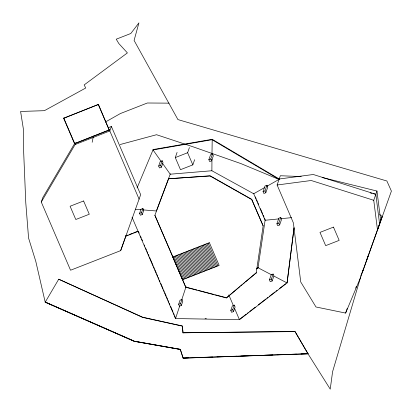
<?xml version="1.0" encoding="UTF-8"?>
<svg xmlns="http://www.w3.org/2000/svg" width="412" height="412" viewBox="0 0 412 412"><rect width="100%" height="100%" fill="white"/><g stroke="black" fill="none" stroke-linecap="round" stroke-linejoin="round"><path stroke-width="0.62" d="M256.583 268.984L258.036 267.754L265.091 220.266L253.704 193.743L211.886 170.748L211.953 159.346M211.979 154.273L212.206 139.302L279.207 178.993L313.3 174.503L375.832 194.294L379.591 224.015M294.05 227.486L287.071 282.946L239.439 319.691L175.538 318.553L132.051 217.263M294.029 228.356L287.071 282.946L273.98 276.097M256.207 273.002L263.144 225.864L251.758 199.341L210.13 175.795L168.621 178.762L154.881 215.291L185.786 287.277L226.389 297.948L256.279 272.801L245.526 281.798M92.175 142.289L93.406 136.037M307.996 353.877L294.992 331.603L183.046 332.793L295.043 331.454L308.047 353.728L183.144 358.157L180.296 349.464L134.271 341.27L45.207 302.197L35.813 261.455L28.572 238.085L25.786 202.843L23.711 153.017L23.433 129.383L20.6 111.461L44.403 110.679L85.732 88.008L84.151 84.929L127.401 52.906L118.81 43.517L116.23 39.197L130.81 33.496L138.937 22.856L134.091 40.433L177.922 119.578L386.873 180.992L391.4 191.101L360.515 277.57L332.592 371.681L330.233 389.144L308.016 353.831L183.16 358.105M179.72 305.895L175.538 318.553L174.662 315.793M181.713 299.864L186.09 286.598M63.654 118.259L98.437 104.437L109.247 130.074L74.551 143.649L63.654 118.259L98.437 104.437M108.397 127.632L111.389 126.458L140.672 194.665L120.675 250.625L70.555 270.236L41.272 202.035L42.838 197.539L74.737 143.355M74.551 143.649L109.335 129.821M41.272 202.035L75.128 144.535L75.715 142.846M177.181 348.799L180.332 349.361L134.255 341.321L45.243 302.094L134.307 341.167M139.107 199.161L109.824 130.959L111.389 126.458M183.046 332.793L182.372 325.974L142.578 317.204L58.72 279.207L142.526 317.353L182.315 326.124L182.995 332.942M161.077 161.298L153.037 149.942L153.176 149.541L212.206 139.302M120.675 250.625L125.928 235.834M139.57 213.359L141.002 209.26L142.928 208.508L143.742 210.403L142.315 214.503L140.384 215.255L139.57 213.359L141.501 212.607L142.928 208.508M158.666 166.062L160.253 161.504L162.184 160.747L162.998 162.642L161.406 167.2L159.48 167.957L158.666 166.062L160.592 165.305L162.184 160.747M154.881 215.291L176.99 266.425M194.629 159.691L192.826 164.867L180.487 169.692L175.285 157.569L177.083 152.394M168.621 178.762L210.058 175.996L251.686 199.537L263.144 225.864M192.826 164.867L187.62 152.739L189.422 147.568M208.848 159.702L210.604 154.655L212.535 153.903L213.344 155.798L211.588 160.845L209.662 161.597L208.848 159.702L210.774 158.95L212.535 153.903M178.612 304.298L180.039 300.199L181.97 299.447L182.784 301.337L181.357 305.436L179.426 306.193L178.612 304.298L180.544 303.541L181.97 299.447M185.786 287.277L177.495 267.609M183.144 358.157L180.332 349.361M253.844 193.341L253.704 193.743L264.731 187.501M263.067 191.595L265.014 185.997L266.945 185.24L267.759 187.136L265.807 192.734L263.881 193.491L263.067 191.595L264.993 190.838L266.945 185.24M226.389 297.948L239.66 286.706M230.782 310.437L232.378 305.858L234.304 305.107L235.118 307.002L233.522 311.58L231.595 312.332L230.782 310.437L232.713 309.685L234.304 305.107M360.515 277.57L345.617 313.079L315.978 306.976L300.739 281.963L293.385 222.882L277.116 184.993L280.335 175.744L301.254 176.547M276.895 223.804L278.842 218.206L280.768 217.448L281.581 219.344L279.635 224.942L277.709 225.694L276.895 223.804L278.821 223.047L280.768 217.448M269.427 279.83L271.184 274.783L273.11 274.026L273.923 275.922L272.167 280.969L270.241 281.726L269.427 279.83L271.353 279.073L273.11 274.026M379.751 214.477L382.182 216.568L377.5 230.009L373.746 200.289L376.965 191.044L322.163 177.479M345.617 313.079L347.29 308.284M360.618 276.303L363.734 268.32M366.721 259.972L368.287 255.476M362.606 271.57L382.182 216.568M170.347 173.802L156.375 210.99L143.005 209.883M137.088 187.908L153.176 149.541M355.654 288.142L356.395 286.366M45.186 302.243L58.72 279.207M256.722 268.583L258.175 267.357L258.036 267.754L271.699 274.902M240.634 285.887L242.102 284.661M243.08 283.842L244.548 282.617M239.583 319.29L246.17 314.212M247.179 313.429L248.194 312.646M249.713 311.472L255.291 307.172M258.329 304.829L265.931 298.963M266.945 298.185L267.954 297.402M269.479 296.228L275.051 291.928M276.066 291.145L277.08 290.367M279.614 288.41L285.691 283.719M105.482 121.978L120.366 113.558L147.352 103L169.049 103.144M266.935 186.255L279.068 179.395L212.067 139.699L153.037 149.942M75.128 144.535L109.824 130.959M175.285 157.569L187.62 152.739M125.217 236.112L128.178 234.953M129.368 234.49L132.334 233.331M133.519 232.868L137.67 231.24M125.67 236.282L138.123 231.41M120.222 144.504L156.545 134.719L193.295 146.893L241.005 163.631L279.382 179.591M277.116 184.993L311.214 180.502L373.746 200.289M265.091 220.266L278.955 218.896M281.473 218.648L291.552 217.654M211.886 170.748L170.208 174.204L162.539 163.363M183.196 358.007L188.32 357.832M192.801 357.678L200.484 357.415M204.326 357.281L212.649 356.998M217.129 356.844L224.813 356.581M228.655 356.452L236.977 356.164M240.819 356.035L248.503 355.772M252.983 355.618L260.667 355.355M264.509 355.221L272.837 354.938M277.317 354.784L285.001 354.521M288.843 354.387L296.527 354.124M301.007 353.97L308.047 353.728M205.073 318.677L206.35 318.703M135.368 209.255L141.095 209.729M135.569 341.394L141.244 342.403M142.5 342.63L168.982 347.342M170.244 347.563L175.919 348.578M370.228 192.904L372.098 193.367M373.344 193.676L375.832 194.294M185.858 287.082L196.931 289.991M198.162 290.311L214.158 294.513M215.388 294.838L225.843 297.582M264.993 190.838L265.807 192.734M278.821 223.047L279.635 224.942M255.363 196.879L256.12 198.646M256.63 199.825L257.387 201.592M257.891 202.771L258.654 204.543M260.425 208.668L262.702 213.972M263.206 215.152L263.968 216.918M264.473 218.097L265.23 219.864M271.353 279.073L272.167 280.969M210.774 158.95L211.588 160.845M208.163 243.162L217.922 265.9M206.942 243.641L216.702 266.379M228.815 294.935L233.367 305.544M234.634 308.49L239.439 319.691M205.722 244.12L215.481 266.852M232.713 309.685L233.522 311.58M204.496 244.599L214.261 267.331M203.276 245.078L213.04 267.81M202.055 245.552L211.82 268.289M200.835 246.031L210.599 268.763M199.614 246.51L209.373 269.242M198.393 246.989L208.153 269.721M197.173 247.463L206.932 270.2M160.592 165.305L161.406 167.2M195.952 247.942L205.712 270.674M194.732 248.421L204.491 271.153M193.511 248.9L203.27 271.632M192.291 249.373L202.05 272.111M191.07 249.852L200.829 272.584M189.85 250.331L199.609 273.063M188.629 250.81L198.388 273.542M187.409 251.284L197.168 274.021M186.188 251.763L195.947 274.495M184.967 252.242L194.727 274.974M183.742 252.721L193.506 275.453M182.521 253.195L192.286 275.932M181.301 253.674L191.065 276.406M180.08 254.153L189.839 276.885M178.859 254.631L188.619 277.364M177.639 255.105L187.398 277.843M176.418 255.584L186.178 278.316M175.198 256.063L184.957 278.795M173.977 256.542L183.737 279.274M98.35 104.684L109.247 130.074M141.501 212.607L142.315 214.503M180.544 303.541L181.357 305.436M138.396 231.312L139.158 233.089M140.425 236.04L141.187 237.812M141.692 238.996L142.454 240.768M144.226 244.903L144.736 246.082M145.498 247.854L146.512 250.218M147.017 251.402L147.779 253.174M148.284 254.353L149.046 256.125M149.556 257.309L153.104 265.58M153.614 266.76L154.371 268.531M154.881 269.716L156.4 273.259M156.91 274.438L157.672 276.21M158.177 277.394L158.939 279.166M159.444 280.345L159.954 281.53M160.716 283.302L162.998 288.616M163.502 289.801L164.264 291.572M164.774 292.752L166.293 296.3M166.803 297.479L167.56 299.251M168.07 300.436L168.832 302.207M169.337 303.387L169.847 304.566M170.604 306.343L172.891 311.657M173.395 312.837L174.158 314.613M63.736 118.012L74.387 142.81M376.965 191.044L380.724 220.765M83.595 200.968L70.097 206.247L75.793 219.508L89.286 214.23L83.595 200.968M209.384 242.689L172.757 257.016L182.516 279.753L219.143 265.421L209.384 242.689M333.473 227.11L319.98 232.389L325.676 245.65L339.169 240.371L333.473 227.11"/></g></svg>
